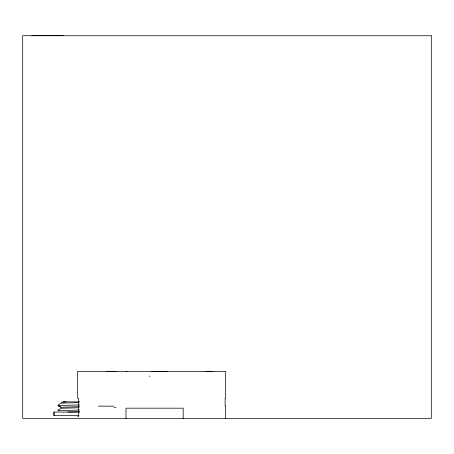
<?xml version="1.0" encoding="UTF-8"?>
<svg xmlns="http://www.w3.org/2000/svg" width="454" height="454" viewBox="0 0 454 454"><rect width="100%" height="100%" fill="white"/><g stroke="black" fill="none" stroke-linecap="round" stroke-linejoin="round"><path stroke-width="0.68" d="M58.004 404.923L61.273 403.169L78.548 402.653M58.004 410.03L61.273 408.277L78.548 407.76M79.291 404.934L57.993 405.604L60.91 407.278L79.501 406.659M66.063 401.852L60.984 402.21M67.731 412.067L79.501 411.767M205.849 371.599L212.83 371.412M125.843 371.451L127.041 371.412M79.291 410.041L57.993 410.711L58.963 410.83M31.888 35.605L63.163 35.605M62.89 401.852L79.45 401.852M79.41 412.067L53.924 412.067L53.924 415.643L78.883 415.643M77.6 416.607L78.44 416.556L78.752 415.035L78.792 400.774L78.514 398.413L77.6 398.22L77.566 371.412L225.666 371.412L225.666 398.22L225.122 398.22L225.122 405.882L225.666 405.882L225.666 418.395M151.613 371.412L167.412 371.599M116.111 371.599L106.724 371.412M58.963 405.723L57.993 405.604L60.91 407.278M210.628 371.412L211.439 371.491M183.189 418.395L183.189 408.18L125.996 408.18L125.996 418.395M54.06 412.067L54.06 415.643M149.252 376.19A70.563 0.335 -0.6 0 1 149.996 376.179M116.093 407.539A70.001 0.687 0.4 0 1 114.3 407.527M98.41 406.131A70.001 0.687 0.4 0 1 113.994 406.182M431.3 35.735L22.7 35.735L22.7 418.395L431.3 418.395L431.3 35.735"/></g></svg>
